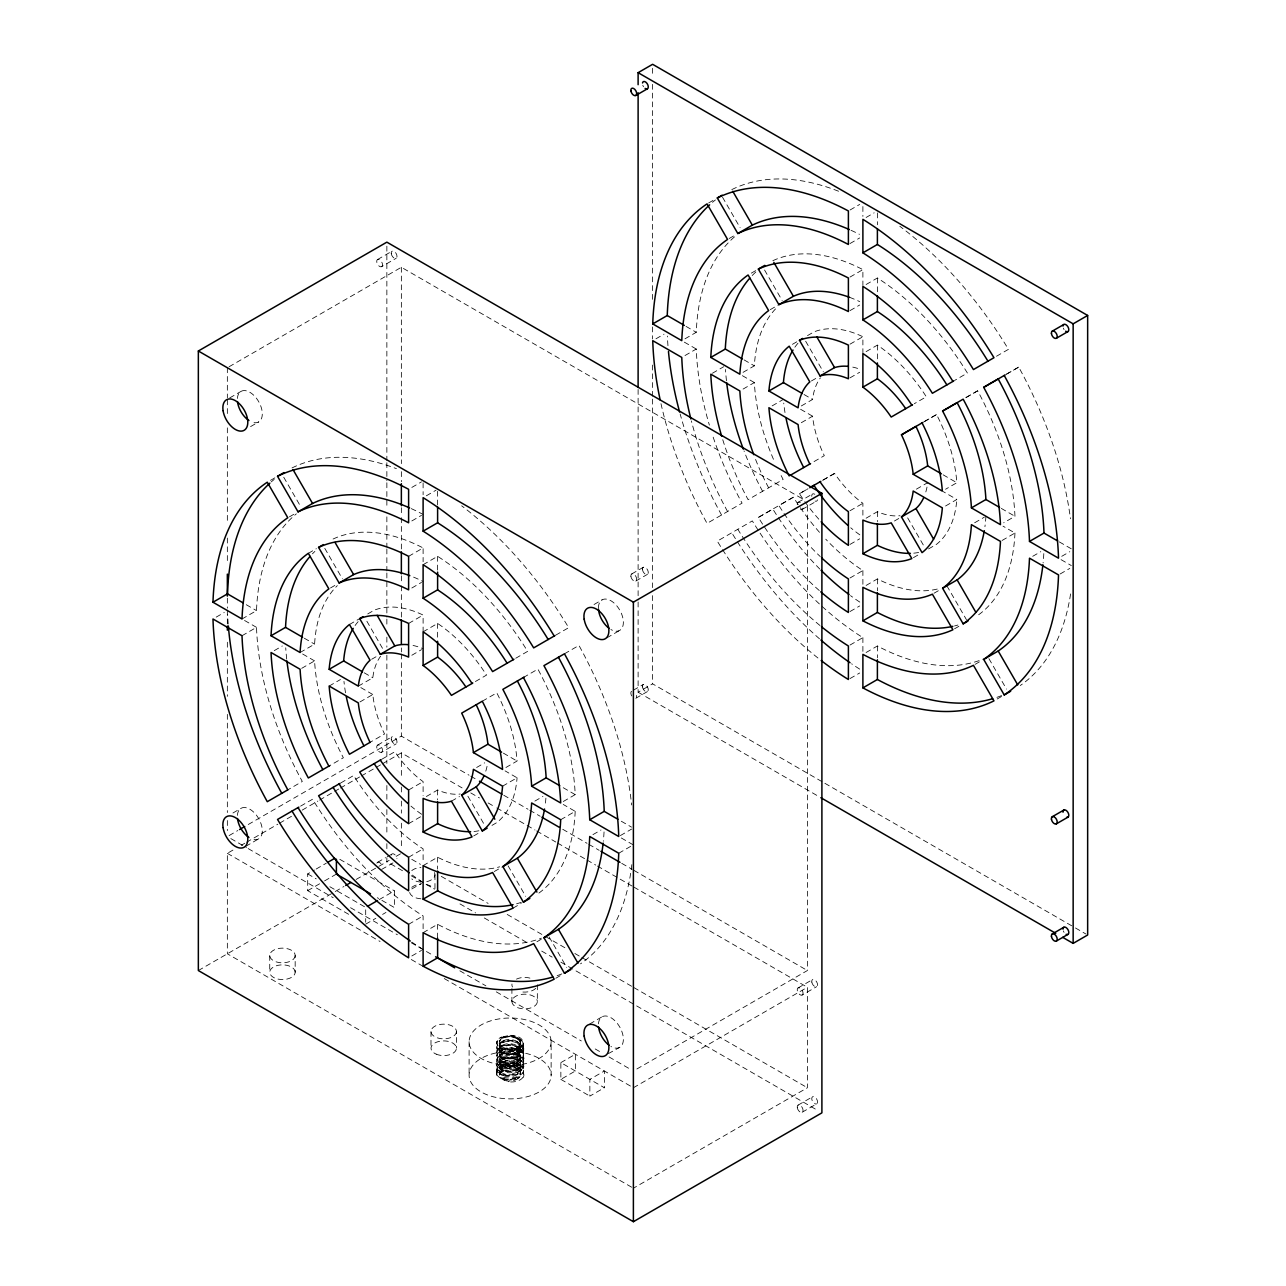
<?xml version="1.0" encoding="UTF-8"?>
<svg xmlns="http://www.w3.org/2000/svg" width="1286" height="1286" viewBox="0 0 1286 1286"><rect width="100%" height="100%" fill="white"/><g stroke="black" fill="none" stroke-linecap="round" stroke-linejoin="round"><path stroke-width="0.75" stroke-dasharray="5 3.75" d="M520.669 1056.899L520.685 1055.163M499.724 1050.694L499.756 1048.444M520.653 1044.296L520.685 1042.576M520.653 1065.644L520.685 1063.924M499.675 1075.176L499.707 1074.228M520.605 1074.389L520.685 1072.669M520.525 1049.215L520.653 1047.479M499.675 1067.316L499.868 1065.065M496.75 1070.225C496.717 1056.288 527.453 1060.227 523.08 1073.858M520.573 1061.802L520.669 1060.082M523.466 1068.73L523.836 1066.014C520.187 1056.031 504.433 1054.874 497.36 1061.915L496.621 1065.531M523.37 1056.24C526.504 1043.171 497.971 1039.972 496.589 1052.607L497.698 1054.809M498.068 1059.455C491.477 1045.55 523.868 1045.422 523.836 1058.667M496.894 1074.855C495.93 1062.477 520.525 1063.409 523.74 1074.035M523.675 1051.16L523.74 1048.363C519.898 1038.075 497.441 1036.902 496.798 1049.038M523.868 1058.619L522.952 1061.288M502.81 1037.947A10.577 5.546 3 0 0 501.974 1038.413A10.577 5.417 0.5 0 0 499.691 1041.531L499.868 1040.503M499.675 1041.531L499.852 1040.663M522.839 1048.733C529.318 1033.606 491.557 1031.34 497.907 1046.547M496.525 1056.144L497.2 1053.893M496.525 1043.219L497.312 1040.969M522.405 1066.319C530.282 1051.401 493.277 1047.624 497.505 1063.072M496.557 1072.62L497.553 1070.402M496.589 1059.696L497.682 1057.478M499.868 1061.882L500.334 1061.046M523.209 1077.33L523.306 1077.186A10.401 6.012 0 0 0 523.097 1072.845C518.129 1067.251 508.243 1067.123 502.762 1070.868A10.513 6.06 0 0 0 502.794 1079.468L504.626 1080.545A11.22 6.478 0 0 0 508.5 1081.687M496.846 1050.308C503.115 1042.19 521.377 1043.316 523.74 1054.343A13.776 8.52 -2.5 0 1 521.907 1058.201M519.624 1045.711L516.425 1048.235M497.103 1066.817L499 1064.776M498.55 1048.315C491.895 1057.848 510.172 1061.014 516.474 1057.51C529.8 1054.198 520.83 1038.493 509.722 1040.937C473.778 1045.405 524.158 1067.702 523.322 1043.509M503.582 1078.665A10.577 5.691 -4.2 0 1 502.826 1078.343C506.764 1082.571 515.991 1076.495 517.615 1078.391M517.326 1074.324L517.615 1074.131A10.577 6.607 -3.5 0 0 518.499 1073.521M517.535 1077.363L517.583 1077.347A10.577 6.671 -3.5 0 0 518.499 1076.703M517.535 1074.18L517.615 1073.071A10.577 6.784 -2.3 0 0 518.065 1072.765M517.422 1056.176L517.615 1057.124A10.577 6.575 -4.2 0 1 516.65 1057.719M519.946 1064.294L515.525 1066.319M589.679 1023.994L602.089 1016.792M377.57 259.531L392.069 251.156M381.508 266.716A4.099 2.363 60 0 0 380.56 260.463A4.099 2.363 60 0 0 376.766 262.071A4.099 2.363 60 0 0 381.508 266.716L396.168 258.261M229.101 366.735L401.361 267.279L803.927 499.691M229.728 397.904L241.012 391.394M250.593 426.598L258.647 421.937M708.65 202.963L715.096 199.25M270.494 480.353L275.333 477.572M729.178 238.521L735.624 234.791M289.414 516.843L295.86 513.114M849.998 210.036L859.659 204.442M751.313 273.146L757.759 269.417M655.973 338.797L664.026 334.151M866.105 217.479L874.158 212.817M411.841 487.426L421.503 481.848M308.335 553.318L316.388 548.672M684.988 338.813L696.273 332.302A246.092 142.087 60 0 1 736.122 235.515M849.998 243.552L859.659 237.958M216.209 617.119L224.262 612.474M426.341 495.801L436.002 490.207M684.988 355.547L696.273 349.036A246.092 142.087 60 0 0 709.374 425.119M770.25 309.653L778.303 304.991M242.009 618.984L256.509 610.625A246.092 142.087 60 0 1 296.343 513.837M411.841 520.943L421.503 515.348M849.998 277.069L862.89 269.626L862.89 285.412M242.009 635.734L256.509 627.359A246.092 142.087 60 0 0 302.306 781.47L287.807 789.845M330.486 587.975L335.308 585.178M712.412 373.245L723.696 366.735M866.105 284.511L877.39 278.001A205.069 118.408 60 0 1 967.41 373.036L954.533 380.479M408.61 556.324L423.11 547.949L423.11 561.757M743.067 372.345L754.352 365.835A164.061 94.714 60 0 1 777.114 307.306M849.998 310.617L859.659 305.023M792.417 344.326L797.256 341.546M807.512 335.614L813.958 331.901A123.038 71.035 60 0 1 862.89 336.739L862.89 352.589M274.256 650.636L282.309 645.99M423.11 564.699L437.61 556.324A205.069 118.408 60 0 1 527.646 651.359L515.67 658.287M743.067 389.079L754.352 382.569A164.061 94.714 60 0 0 774.719 462.14M300.088 652.516L314.588 644.157A164.061 94.714 60 0 1 337.334 585.628M411.841 588.007L421.503 582.413M349.438 624.514L359.099 618.936M367.748 613.936L374.178 610.223A123.038 71.035 60 0 1 423.11 615.062L423.11 630.912M849.998 344.182L862.89 336.739M301.696 668.334L314.588 660.891A164.061 94.714 60 0 0 343.378 757.759L328.862 766.135M811.418 380.961L816.256 378.18M772.147 405.878L783.431 399.367M866.105 351.625L877.39 345.114A123.038 71.035 60 0 1 926.322 396.763L914.298 403.708M408.61 623.437L423.11 615.062M801.307 405.958L812.591 399.448A82.031 47.357 60 0 1 820.42 377.843M849.998 377.859L859.659 372.265M371.654 659.284L378.1 655.571M329.168 686.049L340.436 679.538M423.11 631.812L437.61 623.437A123.038 71.035 60 0 1 486.542 675.086L473.666 682.528M801.307 422.708L812.591 416.198A82.031 47.357 60 0 0 824.31 455.662L811.418 463.105M358.312 686.145L372.811 677.77A82.031 47.357 60 0 1 380.656 656.165M411.841 655.249L421.503 649.655M359.935 701.963L372.811 694.52A82.031 47.357 60 0 0 384.546 733.985L370.046 742.36M996.489 356.254L1008.465 349.342A287.099 165.765 60 0 0 899.83 226.288M631.715 573.958L643.321 567.271M232.959 812.977L241.012 808.331M594.036 604.516L602.089 599.855M635.814 581.063L647.421 574.376M819.262 590.515A205.069 118.408 60 0 1 758.354 517.422L772.854 509.047A205.069 118.408 60 0 0 819.777 569.007M819.504 532.34A164.061 94.714 60 0 1 793.398 497.2L778.898 505.575A164.061 94.714 60 0 0 820.227 556.549M818.812 519.19A123.038 71.035 60 0 1 799.458 493.695L807.512 489.05M823.281 479.935L834.566 473.425A82.031 47.357 60 0 0 862.89 503.308L862.89 517.181M923.686 421.969L936.562 414.526A123.038 71.035 60 0 1 956.832 482.732L945.564 489.243M966.397 397.31L977.665 390.799A205.069 118.408 60 0 1 1014.959 516.297L1003.691 522.807M1005.829 374.547L1018.721 367.105A287.099 165.765 60 0 1 1070.466 518.756M758.354 517.422L793.398 497.2M799.458 493.695L808.042 488.744M822.542 480.369L834.566 473.425M924.538 421.47L936.562 414.526M965.69 397.712L977.665 390.799M1006.745 374.017L1018.721 367.105M555.809 635.107L568.701 627.664A287.099 165.765 60 0 0 461.658 505.816M377.57 745.124L392.069 736.749M798.092 502.328L812.591 493.953M229.101 835.578L237.797 830.547M248.23 824.519L401.361 736.122L469.036 775.185M381.508 752.31A4.099 2.363 60 0 0 380.56 746.057A4.099 2.363 60 0 0 376.766 747.664A4.099 2.363 60 0 0 381.508 752.31L396.168 743.855M802.191 509.433L816.69 501.058M300.586 806.145L312.562 799.233A246.092 142.087 60 0 0 423.11 915.937L423.11 931.707M340.742 782.965L353.618 775.522A164.061 94.714 60 0 0 423.11 848.873L423.11 862.681M381.91 759.19L394.802 751.747A82.031 47.357 60 0 0 423.11 781.631L423.11 795.504M482.298 701.224L496.798 692.849A123.038 71.035 60 0 1 517.068 761.055L504.176 768.498M523.402 677.497L537.902 669.122A205.069 118.408 60 0 1 575.196 794.619L562.303 802.062M564.458 653.786L578.957 645.427A287.099 165.765 60 0 1 631.651 804.972M631.651 1187.203L227.349 953.794L227.349 853.325L234.309 849.307M241.27 845.288L244.758 843.278M246.494 842.282L277.824 824.197M279.56 823.185L291.745 816.16M302.178 810.132L317.835 801.082M319.587 800.085L338.716 789.025M340.469 788.029L359.598 776.969M361.35 775.972L380.479 764.913M382.231 763.916L401.361 752.857L462.092 787.916M245.755 846.317L258.647 838.874M606.831 637.856L619.723 630.413M849.998 510.751L862.89 503.308M866.105 518.194L877.39 511.683A82.031 47.357 60 0 0 900.023 515.702M916.404 489.162L927.688 482.652A82.031 47.357 60 0 1 925.486 493.02M408.61 790.006L423.11 781.631M849.998 544.428L859.659 538.834M894.429 521.007L900.859 517.277M426.341 796.516L437.61 790.006A82.031 47.357 60 0 0 460.243 794.025M476.64 767.485L484.693 762.823M348.635 914.298L307.692 890.668L307.692 873.917L314.443 870.027M316.131 869.047L326.274 863.195M945.564 505.993L956.832 499.482L943.12 491.557M633.371 690.212L643.321 684.473M408.61 823.667L421.503 816.224M638.113 601.993L638.113 692.222L652.613 683.847L823.153 782.306M451.434 801.178L459.488 796.532M635.814 698.282L647.421 691.579M307.692 890.668L322.882 881.891M324.57 880.91L336.402 874.094M849.998 577.993L862.89 570.55A164.061 94.714 60 0 1 825.741 539.172M502.569 786.164L517.068 777.805L505.06 770.861M377.57 862.327L385.623 857.682M387.231 856.749L392.069 853.968M198.349 970.544L333.508 892.516M335.244 891.503L343.941 886.488M356.126 879.447L389.192 860.366M396.152 856.347L401.361 853.325M913.43 557.642L919.876 553.912M928.508 548.929L936.562 544.283A123.038 71.035 60 0 0 956.832 499.482M866.105 585.435L877.39 578.925A164.061 94.714 60 0 0 939.439 588.49M974.643 522.775L984.304 517.197M381.669 869.432L392.937 862.922M408.61 857.248L423.11 848.873M849.998 611.541L859.659 605.963M473.666 835.964L480.096 832.235M491.975 825.387L496.798 822.606A123.038 71.035 60 0 0 517.068 777.805M423.11 865.623L437.61 857.248A164.061 94.714 60 0 0 499.675 866.812M534.863 801.098L542.933 796.452M379.209 899.605L394.4 890.828L394.4 907.578L377.345 897.724M1002.067 540.474L1014.959 533.031L1003 526.135M411.841 888.931L421.503 883.353M933.99 593.248L940.436 589.535M365.69 924.152L375.834 918.3M382.585 914.41L385.961 912.449M849.998 645.058L862.89 637.615A246.092 142.087 60 0 1 752.326 520.91L717.299 541.133A287.099 165.765 60 0 0 819.584 659.3M560.696 819.729L575.196 811.353L563.236 804.457M866.105 652.5L877.39 645.99A246.092 142.087 60 0 0 982.858 659.204M1032.722 556.308L1040.776 551.662M494.226 871.57L502.279 866.925M408.61 924.312L423.11 915.937M849.998 678.574L859.659 672.996M1061.738 556.324L1069.791 551.678M423.11 932.688L437.61 924.312A246.092 142.087 60 0 0 541.358 938.201M592.942 834.63L601.012 829.984M954.533 628.822L960.98 625.109M1060.13 573.99L1069.791 568.412M411.841 955.964L421.503 950.386M620.366 835.578L631.635 829.068M513.146 908.077L521.2 903.431M618.743 853.245L631.635 845.802M975.061 664.38L981.507 660.666M536.905 941.77L541.727 938.989M997.197 699.005L1002.019 696.208M555.809 978.26L562.255 974.531M519.399 1047.543L520.219 1047.077M560.857 1062.622L575.356 1054.247L575.356 1070.997L560.857 1079.372L560.857 1062.622L604.372 1087.731L604.372 1070.997L589.856 1079.372L589.856 1096.106L604.372 1087.731M636.859 1068.987L807.399 970.528L807.399 501.685M798.092 987.921L812.591 979.546M633.387 1087.747L807.399 987.278L807.399 1087.747L633.387 1188.216M802.046 995.091A4.099 2.363 60 0 0 801.098 988.854A4.099 2.363 60 0 0 797.288 990.461A4.099 2.363 60 0 0 802.046 995.091L816.69 986.651M798.092 1105.124L812.591 1096.749M802.191 1112.229L816.69 1103.854A4.099 2.363 60 0 0 815.597 1097.681A4.099 2.363 60 0 0 811.804 1099.289A4.099 2.363 60 0 0 816.546 1103.935M608.294 1053.652L619.723 1047.351M518.596 1060.837L516.731 1061.657M519.415 1077.395L517.728 1078.279M520.959 1046.547L516.506 1048.942L518.483 1047.977M503.035 1040.969L502.826 1041.065A10.577 5.546 3.5 0 0 501.942 1041.58M518.274 1048.235L514.448 1049.617M502.746 1063.426L505.35 1062.541M517.856 1056.947L509.706 1058.748M517.165 1052.993L513.178 1054.134M517.02 1074.308L508.693 1075.771L499.418 1073.296M513.805 1079.517L515.831 1078.986M516.442 1048.604C510.799 1049.842 499.868 1049.247 499.675 1041.676A10.513 6.06 0 0 1 510.172 1035.6A10.577 6.317 5.7 0 1 517.342 1037.738M514.77 1062.284L510.526 1062.959M511.072 1063.602L512.728 1063.345M512.358 1050.019L505.945 1050.051L500.495 1048.411M505.784 1071.286L512.182 1071.302L518.129 1069.582A10.577 6.543 4.1 0 0 517.245 1060.484M509.529 1080.015L511.683 1079.87M509.401 1066.898L511.072 1066.801M509.192 1067.267L513.484 1066.833A13.808 8.118 -4.3 0 0 519.062 1064.712M511.04 1054.424L504.707 1054.102L499.611 1052.157M508.372 1040.937L509.192 1040.921M508.372 1063.008L500.736 1061.288M507.552 1058.716L503.517 1058.073M507.375 1079.967L500.029 1077.925M507.07 1067.187L499.82 1065.049M503.807 1067.139L505.221 1067.557M503.807 1070.9L500.367 1069.614M500.158 1056.722L501.733 1057.478M502.697 1057.092L502.569 1057.028A10.577 5.674 4.5 0 1 502.167 1049.296M502.569 1069.775L502.746 1069.872A10.577 5.723 4.8 0 1 502.054 1062.011M515.815 1046.499L517.149 1047.19A10.577 6.446 -4.8 0 0 518.612 1038.493A10.561 6.655 2.8 0 0 517.695 1037.85M501.733 1060.789L502.746 1061.368M686.033 326.387L696.273 332.302M744.096 359.903L754.352 365.835M804.007 394.497L812.591 399.448M943.12 474.807L956.832 482.732M1001.296 508.404L1014.959 516.297M1059.359 541.92L1071.318 548.817M684.329 342.14L696.273 349.036M742.392 375.673L754.352 382.569M800.583 409.269L812.591 416.198M1061.063 559.651L1071.318 565.567M824.889 783.303L1073.73 926.965M1075.466 927.978L1085.914 934.006M638.113 692.222L819.086 796.693M246.269 604.709L256.509 610.625M304.332 638.226L314.588 644.157M364.243 672.819L372.811 677.77M503.356 753.13L517.068 761.055M563.236 787.707L575.196 794.619M621.299 821.24L631.539 827.139M244.549 620.463L256.509 627.359M302.628 653.995L314.588 660.891M360.819 687.592L372.811 694.52M621.299 837.974L633.259 844.87M470.772 776.181L477.717 780.2M503.742 795.23L528.032 809.248M529.768 810.244L540.184 816.256M562.738 829.277L587.027 843.311M588.763 844.307L599.18 850.319M621.733 863.34L632.149 869.352M633.869 870.349L807.399 970.528M470.772 792.932L479.453 797.947M488.117 802.946L495.062 806.965M496.798 807.962L534.976 830M536.712 830.997L555.793 842.025M557.529 843.021L585.291 859.048M587.027 860.061L595.707 865.06M597.443 866.057L632.149 886.102M633.869 887.099L807.399 987.278M411.777 859.337L420.458 864.353M441.275 876.377L488.117 903.415M507.214 914.442L543.656 935.469M545.377 936.481L566.21 948.505M574.874 953.505L580.082 956.511M581.819 957.507L632.149 986.571M633.869 987.568L807.399 1087.747M402.518 870.735L386.861 861.7L386.861 857.698M411.231 875.766L433.848 888.819M459.954 903.897L475.611 912.931M484.308 917.963L529.559 944.085M541.727 951.11L552.176 957.138M560.873 962.169L818.41 1110.847M339.809 859.321L394.4 890.828M307.692 873.917L316.211 878.852M329.859 886.729L365.69 907.418L365.69 922.287M230.821 838.585L246.446 847.603M248.182 848.599L333.203 897.692M350.548 907.707L397.406 934.761M411.279 942.767L433.832 955.787M459.858 970.817L485.899 985.848M496.3 991.86L581.32 1040.953M595.209 1048.958L602.153 1052.961M609.082 1056.979L631.651 1070M227.349 853.325L380.045 941.481M411.279 959.517L421.695 965.529M444.249 978.55L631.651 1086.75M560.857 1079.372L589.856 1096.106M501.572 1047.929L502.746 1048.604M516.843 1070.354A10.577 6.43 -5.1 0 0 517.615 1069.888L517.293 1068.537A10.577 5.546 3.4 0 0 503.228 1067.991M516.602 1051.209A10.577 6.478 4.5 0 1 517.551 1051.755L517.888 1051.916M517.888 1055.115L517.679 1054.97A10.577 6.526 4.7 0 0 516.618 1054.375M519.335 1040.454L520.38 1042.158A10.577 6.591 4 0 0 517.519 1039.024M722.523 197.224L740.109 227.686M764.559 270.012L782.161 300.506M805.663 341.224L823.329 371.831M907.659 517.888L924.345 546.791M946.882 585.805L966.445 619.691M988.918 658.641L1006.52 689.103M283.74 477.235L300.345 506.009M324.779 548.334L342.397 578.829M366.88 621.234L383.566 650.153M467.895 796.211L484.581 825.114M508.083 865.832L525.701 896.326M549.154 936.964L566.74 967.426M499.852 1068.168L500.286 1068.987A10.577 6.494 -4.7 0 0 517.358 1070.675M522.373 1045.888L523.691 1048.492M522.92 1050.919L523.836 1053.572M499.852 1071.351L499.707 1071.045M520.541 1059.664L520.685 1060.725M499.675 1044.714L499.868 1046.965M520.573 1050.26L520.685 1051.98M520.669 1067.75L520.685 1069.486M499.724 1061.336L499.756 1063.586M877.39 212.929L877.39 224.761M877.39 278.001L877.39 291.809M877.39 345.114L877.39 360.964M877.39 511.683L877.39 521.586M877.39 578.925L877.39 590.772M877.39 645.99L877.39 657.821M862.89 206.532L862.89 216.386M862.89 570.55L862.89 584.358M862.89 637.615L862.89 653.384M652.613 68.303L652.613 76.324M652.613 84.346L652.613 302.901M652.613 326.949L652.613 338.99M652.613 365.047L652.613 397.133M652.613 399.126L652.613 587.606M652.613 595.627L652.613 683.847M638.113 389.465L638.113 599.983M551.131 1041.692A41.007 23.678 0 0 1 489.612 1062.204A41.007 23.678 0 0 1 489.612 1021.197A41.007 23.678 0 0 1 551.131 1041.692L551.131 1075.192A41.007 23.678 0 0 1 489.612 1095.704A41.007 23.678 0 0 1 489.612 1054.681A41.007 23.678 0 0 1 551.131 1075.192M537.339 984.771L537.339 1001.521A12.715 7.346 0 0 1 518.274 1007.87A12.715 7.346 0 0 1 518.274 995.155A12.715 7.346 0 0 1 537.339 1001.521M517.615 1048.62L518.306 1047.994A10.577 6.623 3.6 0 0 517.101 1047.222A10.577 5.594 3.6 0 0 503.196 1046.708M517.615 1051.803L517.615 1052.864M518.242 1064.036A10.577 6.639 -3.2 0 1 517.551 1064.519L517.615 1065.628M511.908 988.484L511.908 1001.521M469.101 1041.692L469.101 1075.192M456.417 1031.485A12.715 7.346 0 0 1 437.353 1037.85A12.715 7.346 0 0 1 437.353 1025.135A12.715 7.346 0 0 1 456.417 1031.485L456.417 1048.235M437.61 491.252L437.61 505.06M437.61 556.324L437.61 570.132M437.61 623.437L437.61 639.287M437.61 790.006L437.61 799.908M437.61 857.248L437.61 869.095M437.61 924.312L437.61 938.121M434.957 874.753L434.957 889.639M430.987 1031.485L430.987 1048.235M423.11 482.877L423.11 494.708M401.361 267.279L401.361 463.619M401.361 471.64L401.361 481.655M401.361 507.713L401.361 515.718M401.361 517.728L401.361 549.781M401.361 575.823L401.361 583.844M401.361 585.853L401.361 617.907M401.361 647.951L401.361 651.97M401.361 653.963L401.361 736.122M401.361 752.857L401.361 778.978M401.361 787.016L401.361 793.044M401.361 801.082L401.361 813.138M401.361 823.185L401.361 849.307M386.861 246.173L386.861 460.693M386.861 462.703L386.861 480.755M386.861 482.748L386.861 508.822M386.861 516.843L386.861 546.92M386.861 548.913L386.861 570.968M386.861 572.977L386.861 617.087M386.861 619.096L386.861 625.109M386.861 637.149L386.861 647.163M386.861 655.185L386.861 763.45M386.861 785.505L386.861 799.538M386.861 809.569L386.861 835.643M386.861 843.648L386.861 849.676M295.169 955.466A12.715 7.346 0 0 1 276.104 961.832A12.715 7.346 0 0 1 276.104 949.116A12.715 7.346 0 0 1 295.169 955.466L295.169 972.216A12.715 7.346 0 0 1 276.104 978.566A12.715 7.346 0 0 1 276.104 965.85A12.715 7.346 0 0 1 295.169 972.216M269.738 955.466L269.738 972.216M227.349 367.732L227.349 397.792M227.349 399.801L227.349 413.819M227.349 427.852L227.349 524.013M227.349 538.046L227.349 564.088M227.349 598.151L227.349 608.165M227.349 610.175L227.349 624.192M227.349 642.228L227.349 696.337M227.349 714.357L227.349 812.543M227.349 820.548L227.349 830.579M631.715 695.919A4.099 2.363 60 0 1 631.715 691.177M636.554 695.421A4.099 2.363 60 0 1 636.554 697.253M1064.069 932.366A4.099 2.363 60 0 1 1063.329 930.871M1064.069 329.57A4.099 2.363 60 0 1 1063.329 328.075M643.547 86.773A4.099 2.363 60 0 1 642.791 85.278M660.988 403.659A287.099 165.765 60 0 0 707.043 523.37L742.07 503.147A246.092 142.087 60 0 1 712.09 433.88M819.986 625.51A246.092 142.087 60 0 1 737.826 529.285M727.571 511.523A246.092 142.087 60 0 1 691.37 420.908M768.642 487.812A164.061 94.714 60 0 1 755.091 458.218M722.748 439.699A205.069 118.408 60 0 0 748.098 499.659L783.142 479.437A164.061 94.714 60 0 1 779.621 472.573M851.043 230.307A246.092 142.087 60 0 1 859.498 234.341M1043.814 553.607A246.092 142.087 60 0 1 1043.091 562.946M1001.585 695.581A287.099 165.765 60 0 1 996.264 697.559M859.675 669.122A287.099 165.765 60 0 1 851.637 663.817M819.504 638.82A287.099 165.765 60 0 1 731.798 532.758M721.542 514.995A287.099 165.765 60 0 1 680.149 413.996M667.964 345.693A287.099 165.765 60 0 1 667.386 336.08M712.492 202.32A287.099 165.765 60 0 1 715.434 199.941M731.798 189.605A287.099 165.765 60 0 1 839.742 191.71M1070.579 593.923A287.099 165.765 60 0 1 1020.28 685.518M957.861 625.028A205.069 118.408 60 0 1 954.533 625.944M859.787 602.089A205.069 118.408 60 0 1 850.512 595.627M762.598 491.3A205.069 118.408 60 0 1 744.031 450.92M726.461 380.752A205.069 118.408 60 0 1 725.497 369.484M752.214 275.509A205.069 118.408 60 0 1 757.213 270.799M772.854 260.704A205.069 118.408 60 0 1 862.89 269.626M1014.959 533.031A205.069 118.408 60 0 1 977.665 615.464M849.58 297.339A164.061 94.714 60 0 1 859.707 301.615M985.912 516.265A164.061 94.714 60 0 1 984.931 526.681M918.654 552.45A123.038 71.035 60 0 1 913.767 553.157M859.82 534.847A123.038 71.035 60 0 1 850.737 527.79M784.99 412.549A123.038 71.035 60 0 1 783.737 403.081M794.861 347.204A123.038 71.035 60 0 1 798.992 342.124M852.795 367.121A82.031 47.357 60 0 1 857.794 368.471M237.396 398.467A17.634 10.175 60 0 1 250.127 392.439A17.634 10.175 60 0 1 262.296 413.529A17.634 10.175 60 0 1 250.722 421.551M598.44 607.94A17.634 10.175 60 0 1 610.898 600.739A17.634 10.175 60 0 1 623.372 622.328A17.634 10.175 60 0 1 610.898 629.529M598.472 1023.865A17.634 10.175 60 0 1 611.493 1018.03A17.634 10.175 60 0 1 623.372 1039.618A17.634 10.175 60 0 1 610.898 1046.466M237.396 815.388A17.634 10.175 60 0 1 250.127 809.376A17.634 10.175 60 0 1 262.296 830.467A17.634 10.175 60 0 1 250.722 838.488M561.821 973.904A287.099 165.765 60 0 1 556.484 975.881M423.11 949.454A287.099 165.765 60 0 1 411.874 942.14M228.201 624.015A287.099 165.765 60 0 1 227.622 614.403M271.282 481.88A287.099 165.765 60 0 1 274.175 479.437M292.035 467.927A287.099 165.765 60 0 1 396.426 468.651M631.828 864.642A287.099 165.765 60 0 1 580.516 963.841M411.279 508.629A246.092 142.087 60 0 1 423.11 514.432M604.05 831.929A246.092 142.087 60 0 1 603.327 841.269M521.344 902.29A205.069 118.408 60 0 1 514.754 904.267M423.11 882.421A205.069 118.408 60 0 1 412.292 875.075M286.698 659.075A205.069 118.408 60 0 1 285.733 647.806M312.45 553.832A205.069 118.408 60 0 1 314.893 551.405M333.09 539.027A205.069 118.408 60 0 1 423.11 547.949M575.196 811.353A205.069 118.408 60 0 1 537.902 893.786M413.594 577.141A164.061 94.714 60 0 1 423.11 581.497M545.907 798.124A164.061 94.714 60 0 1 545.151 805.004M478.89 830.772A123.038 71.035 60 0 1 473.987 831.479M421.583 814.247A123.038 71.035 60 0 1 410.973 806.113M345.548 692.8A123.038 71.035 60 0 1 343.973 681.387M355.097 625.526A123.038 71.035 60 0 1 358.151 621.652M413.031 645.443A82.031 47.357 60 0 1 423.11 648.739M487.04 766.343A82.031 47.357 60 0 1 485.722 771.343M499.627 1072.219A10.577 6.559 -4.6 0 1 514.255 1065.226A10.577 6.559 -4.6 0 1 517.31 1075.964M500.849 1072.026A10.577 5.353 -0.6 0 0 516.859 1073.553A10.561 6.719 -2.8 0 0 517.583 1073.054M517.824 1063.297A10.577 6.671 -3.4 0 1 517.663 1072.54M503.003 1062.091A10.577 6.655 3.6 0 1 518.113 1063.168M505.414 1070.515A10.561 5.642 -3.7 0 1 503.003 1069.727M517.422 1068.73A10.577 5.771 -5.1 0 1 505.478 1070.434M517.663 1068.859A10.577 6.752 -2.5 0 0 520.621 1064.856A10.577 6.768 2.3 0 0 517.695 1059.117M502.617 1058.008A10.577 6.639 3.8 0 1 517.969 1058.78M502.987 1065.499A10.577 5.707 4.7 0 1 501.653 1057.944M512.584 1066.223A10.577 5.53 -2.9 0 1 503.212 1065.322M517.615 1064.567A10.577 6.35 -5.5 0 1 512.728 1066.544M518.065 1055.018A10.577 6.784 -1.9 0 1 518.097 1063.956M518.644 1061.915A10.577 6.639 3.9 0 1 503.276 1062.3A10.577 6.639 3.9 0 1 502.762 1052.559A10.577 6.639 3.9 0 1 518.194 1053.572M516.554 1060.821A10.561 6.382 -5 0 0 517.519 1060.259L517.615 1061.368A10.577 6.478 -4.9 0 0 518.274 1060.87M517.438 1060.194A10.561 6.639 -3.2 0 0 518.74 1059.198A10.577 6.752 -2.3 0 0 518.419 1051.128M517.117 1050.389A10.577 6.35 5.9 0 1 518.29 1051.192M502.537 1049.456A10.577 6.51 4.7 0 1 517.631 1050.099M503.373 1056.706A10.577 5.498 -2.8 0 0 517.245 1056.095A10.577 6.591 3.7 0 1 517.679 1065.676M517.679 1046.386A10.577 6.559 -3.8 0 1 517.245 1055.822A10.577 5.562 3.4 0 0 503.292 1055.276M502.537 1045.213A10.577 6.35 5.8 0 1 517.936 1046.257M502.922 1052.784A10.577 5.658 4.5 0 1 501.958 1045.132M517.374 1051.675A10.577 5.482 -2.9 0 1 503.79 1052.543M517.229 1051.562A10.577 6.462 -4.6 0 0 520.476 1045.341A10.577 6.768 2 0 0 517.647 1042.142A10.577 6.414 5.1 0 0 516.94 1041.66M504.048 1040.406A10.577 6.478 4.8 0 1 517.165 1041.515M503.051 1040.969A10.561 5.385 2.4 0 1 504.192 1040.535M518.724 1048.042A10.577 5.642 4.4 0 1 504.723 1048.749A10.577 5.642 4.4 0 1 500.768 1041.194M510.14 1035.343A11.944 6.896 0 0 1 521.907 1044.971M518.081 1065.869A10.577 6.51 -4.6 0 1 502.553 1066.817M501.942 1066.898A10.577 5.642 -4.2 0 1 502.939 1059.278M503.63 1059.359A10.577 5.594 3.6 0 1 517.438 1060.323M518.081 1069.598A10.577 6.51 -4.4 0 1 517.647 1069.904M518.001 1078.584A10.577 6.526 -4.3 0 1 502.713 1079.517M499.659 1069.036A10.577 5.433 -1.2 0 1 514.255 1063.265A10.577 5.433 -1.2 0 1 516.811 1072.46M518.113 1061.625A10.577 6.543 -4.4 0 1 502.553 1062.557M502.215 1062.702A10.577 5.642 -4.2 0 1 502.521 1055.163M517.953 1048.186A10.577 6.655 3.4 0 1 517.792 1057.237M518.097 1058.442A10.577 6.575 -4.2 0 1 502.665 1059.359A10.577 6.575 -4.2 0 1 503.356 1049.714A10.577 6.575 -4.2 0 1 518.692 1050.132M517.711 1052.028A10.577 6.719 2.6 0 1 518.387 1060.918M517.245 1043.476A10.577 6.655 3.4 0 1 517.808 1052.993M517.953 1053.282A10.577 6.607 -3.9 0 1 502.601 1054.038M501.813 1054.006A10.577 5.626 -3.9 0 1 502.922 1046.499M518.065 1048.846A10.577 6.623 -3.7 0 1 503.019 1049.923M520.283 1042.19A10.577 6.768 0.4 0 1 517.776 1048.717M502.135 1049.987A10.577 5.658 -4.1 0 1 502.762 1042.335M503.164 1042.432A10.577 5.626 3.8 0 1 517.519 1043.267M503.276 1037.931A10.577 5.771 4.9 0 1 516.747 1038.59M517.535 1074.437A10.577 6.382 -5.3 0 1 503.421 1075.594M503.533 1075.514A10.577 5.514 -3.1 0 1 502.778 1075.176M502.151 1075.498A10.577 5.578 -3.6 0 1 503.003 1067.814M517.149 1069.052A10.577 6.526 4.4 0 1 517.92 1078.359M496.91 1075.562A13.535 8.439 1.4 0 1 507.649 1065.74A13.535 8.439 1.4 0 1 523.515 1072.813M522.968 1077.314A12.346 7.121 0 0 1 508.468 1081.783M502.312 1070.627A10.577 5.723 4.5 0 0 500.222 1076.093A10.577 5.385 -0.9 0 0 502.874 1078.311M517.133 1077.395A10.577 5.9 -5.8 0 1 503.71 1078.568M500.913 1078.247A13.776 7.266 -1.1 0 1 497.441 1075.498M496.653 1071.431A13.551 7.411 -3.4 0 1 512.551 1063.184A13.551 7.411 -3.4 0 1 522.663 1072.91A13.551 7.411 -3.4 0 1 502.424 1076.977M501.106 1074.083A13.824 7.298 -1.3 0 1 497.521 1071.367M503.582 1075.08A13.198 7.234 -3.5 0 1 500.977 1074.148M509.786 1075.626A13.776 7.571 -3.6 0 1 503.694 1074.983M501.781 1072.492A13.551 7.861 -4.3 0 1 502.617 1059.728A13.551 7.861 -4.3 0 1 523.145 1063.04A13.551 7.861 -4.3 0 1 509.851 1073.778M510.028 1071.367A13.824 7.62 -3.7 0 1 503.903 1070.788M510.028 1071.238A13.583 7.893 -4.3 0 0 521.007 1067.541A13.824 8.552 -2.4 0 0 523.579 1063.843M514.689 1068.987A13.535 8.472 0.3 0 1 496.75 1061.915A13.535 8.472 0.3 0 1 511.603 1052.543A13.535 8.472 0.3 0 1 523.032 1063.715M523.386 1043.493A13.808 8.648 1 0 0 520.428 1039.844A13.23 8.054 3.4 0 0 517.92 1038.493M517.985 1038.429A13.792 8.311 3.8 0 0 511.924 1036.741A13.23 7.636 4.3 0 0 508.661 1036.645A13.808 7.829 4.2 0 0 502.569 1037.577M522.373 1046.563A13.551 7.314 2.8 0 1 501.733 1048.411A13.551 7.314 2.8 0 1 501.717 1036.966M522.132 1045.325A13.246 8.198 -2.2 0 1 521.232 1046.225M522.148 1045.325A10.561 6.092 0 0 1 517.02 1048.379M535.748 988.339A12.715 7.346 0 0 1 520.766 991.763M512.503 986.989A12.715 7.346 0 0 1 511.973 984.015M516.474 979.128A12.715 7.346 0 0 1 532.774 979.128M420.94 898.801A12.715 7.346 0 0 1 409.607 892.259M411.777 887.34A12.715 7.346 0 0 1 420.94 884.205M426.1 884.511A12.715 7.346 0 0 1 434.363 889.285M434.363 872.535A12.715 7.346 0 0 1 426.1 881.762M420.94 882.067A12.715 7.346 0 0 1 411.777 878.917M411.777 870.606A12.715 7.346 0 0 1 420.94 867.455M817.478 499.852A4.099 2.363 60 0 1 815.051 501.058M811.771 496.332A4.099 2.363 60 0 1 815.051 494.435M803.011 508.018A4.099 2.363 60 0 1 800.551 509.433M797.272 504.691A4.099 2.363 60 0 1 800.551 502.794M391.282 855.174A4.099 2.363 60 0 1 394.111 854.161A4.099 2.363 60 0 1 396.956 858.437M376.894 863.147A4.099 2.363 60 0 1 379.724 862.601A4.099 2.363 60 0 1 382.392 866.555M511.651 1058.41L505.993 1058.346L511.651 1058.41M519.415 1040.245L516.859 1038.509A10.577 6.687 3.2 0 1 517.631 1038.959L519.415 1040.245M642.502 686.901A4.099 2.363 60 0 0 647.196 691.691A4.099 2.363 60 0 0 646.408 685.502A4.099 2.363 60 0 0 642.502 686.901M642.502 569.698A4.099 2.363 60 0 0 647.196 574.472A4.099 2.363 60 0 0 646.408 568.283A4.099 2.363 60 0 0 642.502 569.698M630.896 576.385A4.099 2.363 60 0 0 635.589 581.176A4.099 2.363 60 0 0 634.802 574.987A4.099 2.363 60 0 0 630.896 576.385M503.63 1064.101A13.551 8.359 -2.6 0 0 523.723 1056.047A13.551 8.359 -2.6 0 0 503.18 1049.633A13.551 8.359 -2.6 0 0 503.63 1064.101M436.243 1054.166A12.715 7.346 0 0 0 456.353 1048.99A12.715 7.346 0 0 0 438.526 1041.531A12.715 7.346 0 0 0 436.243 1054.166M811.804 982.086A4.099 2.363 60 0 0 816.546 986.716A4.099 2.363 60 0 0 815.597 980.479A4.099 2.363 60 0 0 811.804 982.086M391.265 253.712A4.099 2.363 60 0 0 396.008 258.341A4.099 2.363 60 0 0 395.059 252.104A4.099 2.363 60 0 0 391.265 253.712M391.265 739.289A4.099 2.363 60 0 0 396.008 743.935A4.099 2.363 60 0 0 395.059 737.682A4.099 2.363 60 0 0 391.265 739.289M797.288 1107.664A4.099 2.363 60 0 0 802.046 1112.31A4.099 2.363 60 0 0 801.098 1106.056A4.099 2.363 60 0 0 797.288 1107.664"/><path stroke-width="1.5" d="M638.113 84.699L638.113 72.675L652.613 64.3L1087.651 315.456L1087.651 935.002L1073.151 943.377L1062.702 937.349M635.814 95.485L647.421 88.782M198.349 350.998L386.861 242.154L821.899 493.326L821.899 1112.856L633.387 1221.7L198.349 970.544L198.349 350.998L633.387 602.153L821.899 493.326M717.299 197.98A287.099 165.765 60 0 1 848.39 210.968L848.39 244.469A246.092 142.087 60 0 0 737.826 233.522L717.299 197.98L722.137 195.183M277.535 476.302A287.099 165.765 60 0 1 408.61 489.291L408.61 522.791A246.092 142.087 60 0 0 298.047 511.844L277.535 476.302L283.981 472.573M737.826 233.522L752.326 225.146A246.092 142.087 60 0 1 849.355 229.551M298.047 511.844L312.562 503.469A246.092 142.087 60 0 1 409.591 507.874M652.741 323.911A287.099 165.765 60 0 1 707.043 203.895L727.571 239.437A246.092 142.087 60 0 0 681.773 340.677L652.741 323.911L667.257 315.536A287.099 165.765 60 0 1 709.631 204.844M758.354 269.079A205.069 118.408 60 0 1 848.39 278.001L848.39 311.534A164.061 94.714 60 0 0 778.898 304.653L758.354 269.079L764.8 265.366M212.978 602.234A287.099 165.765 60 0 1 267.279 482.218L287.807 517.76A246.092 142.087 60 0 0 242.009 618.984L212.978 602.234L227.477 593.859A287.099 165.765 60 0 1 269.867 483.15M318.59 547.402A205.069 118.408 60 0 1 408.61 556.324L408.61 589.856A164.061 94.714 60 0 0 339.118 582.976L318.59 547.402L323.413 544.605M862.89 252.844L862.89 219.327A287.099 165.765 60 0 1 993.965 357.717L973.438 369.564A246.092 142.087 60 0 0 862.89 252.844L877.39 244.469L877.39 228.699M778.898 304.653L793.398 296.278A164.061 94.714 60 0 1 849.58 297.339M710.804 357.428A205.069 118.408 60 0 1 748.098 274.995L768.642 310.585A164.061 94.714 60 0 0 739.852 374.194L710.804 357.428L725.304 349.053A205.069 118.408 60 0 1 749.851 278.081M555.022 635.557L533.674 647.887A246.092 142.087 60 0 0 423.11 531.166L437.61 522.791L437.61 507.022M339.118 582.976L353.618 574.601A164.061 94.714 60 0 1 409.816 575.662M271.041 635.75A205.069 118.408 60 0 1 308.335 553.318L328.862 588.892A164.061 94.714 60 0 0 300.088 652.516L271.041 635.75L285.54 627.375A205.069 118.408 60 0 1 310.087 556.404M799.458 340.276A123.038 71.035 60 0 1 848.39 345.114L848.39 378.775A82.031 47.357 60 0 0 820.066 375.978L799.458 340.276L802.673 338.411M953.73 380.945L932.382 393.275A164.061 94.714 60 0 0 862.89 319.909L877.39 311.534L877.39 295.764M359.678 618.598A123.038 71.035 60 0 1 408.61 623.437L408.61 657.098A82.031 47.357 60 0 0 380.302 654.301L359.678 618.598L362.909 616.733M768.932 390.992A123.038 71.035 60 0 1 789.202 346.191L809.81 381.894A82.031 47.357 60 0 0 798.092 407.823L768.932 390.992L783.431 382.617A123.038 71.035 60 0 1 792.996 350.033M513.95 659.268L492.602 671.597A164.061 94.714 60 0 0 423.11 598.231L437.61 589.856L437.61 572.109M820.066 375.978L834.566 367.603A82.031 47.357 60 0 1 847.94 366.349M329.168 669.315A123.038 71.035 60 0 1 349.438 624.514L370.046 660.216A82.031 47.357 60 0 0 358.312 686.145L329.168 669.315L343.667 660.94A123.038 71.035 60 0 1 353.232 628.356M380.302 654.301L394.802 645.926A82.031 47.357 60 0 1 408.176 644.672M912.578 404.704L891.198 417.05A82.031 47.357 60 0 0 862.89 387.15L877.39 378.775L877.39 362.941M472.798 683.027L451.434 695.372A82.031 47.357 60 0 0 423.11 665.473L437.61 657.098L437.61 641.264M790.81 475L810.566 463.603M1052.253 331.161L1063.843 324.474M638.113 72.675L1073.151 323.831L1087.651 315.456M1056.353 338.266L1067.943 331.579M810.727 487.185L813.958 485.32A123.038 71.035 60 0 0 847.747 525.218M922.062 422.901A123.038 71.035 60 0 1 942.333 491.107L913.189 474.277A82.031 47.357 60 0 0 901.454 434.813L915.953 426.438A82.031 47.357 60 0 1 927.688 465.902L941.4 473.827M942.622 411.038L963.166 399.174A205.069 118.408 60 0 1 1000.46 524.656L971.412 507.89A164.061 94.714 60 0 0 942.622 411.038L957.138 402.663A164.061 94.714 60 0 1 985.912 499.515L999.592 507.407M1004.221 375.464A287.099 165.765 60 0 1 1058.523 558.188L1029.491 541.422A246.092 142.087 60 0 0 983.694 387.327L998.193 378.952A246.092 142.087 60 0 1 1043.991 533.047L1057.655 540.94M809.762 487.748L820.822 481.35M901.454 434.813L922.834 422.467M983.694 387.327L1005.041 374.998M329.682 765.668L308.335 777.982A205.069 118.408 60 0 1 271.041 652.5L300.088 669.267A164.061 94.714 60 0 0 328.862 766.135M239.534 829.55L244.758 826.528M298.866 807.126L277.535 819.455A287.099 165.765 60 0 0 408.61 957.829L408.61 924.312A246.092 142.087 60 0 1 298.047 807.608M339.938 783.431L318.59 795.745A205.069 118.408 60 0 0 408.61 890.796L408.61 857.248A164.061 94.714 60 0 1 339.118 783.897M381.058 759.672L359.678 772.018A123.038 71.035 60 0 0 408.61 823.667L408.61 790.006A82.031 47.357 60 0 1 380.302 760.122M524.206 677.031L502.858 689.36A164.061 94.714 60 0 1 531.648 786.212L560.696 802.978A205.069 118.408 60 0 0 523.402 677.497M913.189 474.277L927.688 465.902M473.409 752.599L502.569 769.43A123.038 71.035 60 0 0 482.298 701.224L461.69 713.119A82.031 47.357 60 0 1 473.409 752.599L487.908 744.224L501.636 752.149M901.454 516.94A82.031 47.357 60 0 0 913.189 491.011L942.333 507.857A123.038 71.035 60 0 1 922.062 552.642L901.454 516.94L915.953 508.565A82.031 47.357 60 0 0 923.718 497.618M327.962 862.215L334.714 858.325M862.89 553.719A123.038 71.035 60 0 0 911.822 558.574L891.198 522.855A82.031 47.357 60 0 1 862.89 520.058L862.89 553.719L877.39 545.344A123.038 71.035 60 0 0 910.392 553.35M487.137 828.184L482.298 830.965L461.69 795.262L476.19 786.887A82.031 47.357 60 0 0 483.954 775.94M971.412 507.89L985.912 499.515M423.11 832.042A123.038 71.035 60 0 0 472.042 836.897L451.434 801.178A82.031 47.357 60 0 1 423.11 798.381L423.11 832.042L437.61 823.667A123.038 71.035 60 0 0 470.628 831.672M345.677 885.475L350.901 882.469M531.648 786.212L546.148 777.837L559.812 785.73M367.378 906.437L377.521 900.586M862.89 620.833A205.069 118.408 60 0 0 952.91 629.754L932.382 594.18A164.061 94.714 60 0 1 862.89 587.3L862.89 620.833L877.39 612.474A205.069 118.408 60 0 0 952.83 626.346M968.004 621.042L963.166 623.839L942.622 588.265L957.138 579.89A164.061 94.714 60 0 0 984.304 530.7M1029.491 541.422L1043.991 533.047M423.11 899.155A205.069 118.408 60 0 0 513.146 908.077L492.602 872.503A164.061 94.714 60 0 1 423.11 865.623L423.11 899.155L437.61 890.796A205.069 118.408 60 0 0 513.066 904.653M529.848 898.432L523.402 902.161L502.858 866.587L517.358 858.212A164.061 94.714 60 0 0 544.541 809.023M589.727 819.745L618.743 836.511A287.099 165.765 60 0 0 564.458 653.786L543.93 665.634A246.092 142.087 60 0 1 589.727 819.745L604.227 811.37L617.891 819.262M862.89 687.881A287.099 165.765 60 0 0 993.965 700.854L973.438 665.312A246.092 142.087 60 0 1 862.89 654.365L862.89 687.881L877.39 679.506A287.099 165.765 60 0 0 992.615 698.716M423.11 966.204A287.099 165.765 60 0 0 554.202 979.176L533.674 943.635A246.092 142.087 60 0 1 423.11 932.688L423.11 966.204L437.61 957.829A287.099 165.765 60 0 0 552.851 977.038M1010.667 691.225L1004.221 694.938L983.694 659.396L998.193 651.021A246.092 142.087 60 0 0 1042.898 564.779M570.904 969.548L564.458 973.261L543.93 937.719L558.429 929.344A246.092 142.087 60 0 0 603.134 843.102M1052.253 816.755L1063.843 810.051M1056.353 823.86L1067.943 817.157M1052.253 933.974L1063.843 927.27M1056.353 941.063L1067.943 934.375M667.257 315.536L684.329 325.39M725.304 349.053L742.392 358.923M783.431 382.617L802.287 393.516M820.838 797.706L1055.742 933.331M227.477 593.859L242.845 602.732M285.54 627.375L302.628 637.245M343.667 660.94L362.523 671.839M479.453 781.197L502.006 794.218M541.92 817.269L559.265 827.284M600.916 851.316L619.997 862.343M370.513 893.786L336.402 874.094L336.402 859.209M435.568 956.8L454.665 967.811M732.779 191.292L752.326 225.146M773.834 262.408L793.398 296.278M816.899 336.996L834.566 367.603M915.953 508.565L933.62 539.172M957.138 579.89L975.72 612.072M998.193 651.021L1017.74 684.875M293.015 469.615L312.562 503.469M335.035 542.419L353.618 574.601M377.136 615.319L394.802 645.926M476.19 786.887L494.837 819.198M517.358 858.212L536.921 892.098M558.429 929.344L577.977 963.198M1073.151 323.831L1073.151 943.377M877.39 523.563L877.39 545.344M877.39 592.733L877.39 612.474M877.39 659.798L877.39 679.506M862.89 319.909L862.89 286.376A205.069 118.408 60 0 1 952.91 381.412M862.89 387.15L862.89 353.489A123.038 71.035 60 0 1 911.822 405.138M638.113 92.721L638.113 387.456M633.387 602.153L633.387 1221.7M437.61 801.885L437.61 823.667M437.61 871.056L437.61 890.796M437.61 938.121L437.61 957.829M423.11 531.166L423.11 497.65A287.099 165.765 60 0 1 554.202 636.04M423.11 598.231L423.11 564.699A205.069 118.408 60 0 1 513.146 659.734M423.11 665.473L423.11 631.812A123.038 71.035 60 0 1 472.042 683.461M401.361 483.665L401.361 505.703M401.361 551.79L401.361 573.829M401.361 619.9L401.361 643.948M227.349 574.103L227.349 596.141M227.349 626.202L227.349 630.204M1062.992 929.151A4.099 2.363 60 0 1 1065.805 927.415A4.099 2.363 60 0 1 1068.795 932.286A4.099 2.363 60 0 1 1066.158 934.311M1063.008 812.238A4.099 2.363 60 0 1 1065.451 810.051A4.099 2.363 60 0 1 1068.73 814.52A4.099 2.363 60 0 1 1066.689 817.285M1063.008 326.049A4.099 2.363 60 0 1 1066.158 324.844A4.099 2.363 60 0 1 1068.779 329.988A4.099 2.363 60 0 1 1065.644 331.209M642.518 82.979A4.099 2.363 60 0 1 645.813 82.175A4.099 2.363 60 0 1 648.24 87.303A4.099 2.363 60 0 1 645.106 88.412M821.449 626.7A246.092 142.087 60 0 0 848.39 645.99L848.39 679.506A287.099 165.765 60 0 1 821.175 660.538M690.887 418.979A246.092 142.087 60 0 1 681.773 357.412L652.741 340.661A287.099 165.765 60 0 0 660.168 399.946M983.694 659.396A246.092 142.087 60 0 0 1029.491 558.172L1058.523 574.922A287.099 165.765 60 0 1 1004.221 694.938M821.529 557.77A164.061 94.714 60 0 0 848.39 578.925L848.39 612.474A205.069 118.408 60 0 1 820.773 591.833M753.757 454.681A164.061 94.714 60 0 1 739.852 390.944L710.804 374.178A205.069 118.408 60 0 0 721.655 436.147M942.622 588.265A164.061 94.714 60 0 0 971.412 524.64L1000.46 541.406A205.069 118.408 60 0 1 963.166 623.839M820.066 481.8A82.031 47.357 60 0 0 848.39 511.683L848.39 545.344A123.038 71.035 60 0 1 821.159 521.762M809.81 464.037A82.031 47.357 60 0 1 798.092 424.573L768.932 407.726A123.038 71.035 60 0 0 789.202 475.933M877.39 244.469A246.092 142.087 60 0 1 987.953 361.189M877.39 311.534A164.061 94.714 60 0 1 946.882 384.9M877.39 378.775A82.031 47.357 60 0 1 905.698 408.675M850.03 662.708A287.099 165.765 60 0 1 820.918 640.058M679.635 412.115A287.099 165.765 60 0 1 668.463 351.528M848.985 594.486A205.069 118.408 60 0 1 821.079 570.293M743.356 449.152A205.069 118.408 60 0 1 726.67 382.649M803.702 467.557A123.038 71.035 60 0 1 786.051 418.352M248.937 420.522A17.634 10.175 60 0 1 237.492 401.586M609.13 628.356A17.634 10.175 60 0 1 598.472 608.985M609.13 1045.293A17.634 10.175 60 0 1 598.569 1027M248.937 837.459A17.634 10.175 60 0 1 237.492 818.523M437.61 522.791A246.092 142.087 60 0 1 548.174 639.512M558.429 657.275A246.092 142.087 60 0 1 604.227 811.37M543.93 937.719A246.092 142.087 60 0 0 589.727 836.495L618.743 853.245A287.099 165.765 60 0 1 564.458 973.261M437.61 589.856A164.061 94.714 60 0 1 507.102 663.222M517.358 680.985A164.061 94.714 60 0 1 546.148 777.837M523.402 902.161A205.069 118.408 60 0 0 560.696 819.729L531.648 802.962A164.061 94.714 60 0 1 502.858 866.587M437.61 657.098A82.031 47.357 60 0 1 465.934 686.997M476.19 704.76A82.031 47.357 60 0 1 487.908 744.224M482.298 830.965A123.038 71.035 60 0 0 502.569 786.164L473.409 769.333A82.031 47.357 60 0 1 461.69 795.262M410.266 941.03A287.099 165.765 60 0 1 292.035 811.08M281.779 793.317A287.099 165.765 60 0 1 228.345 625.944M409.221 872.808A205.069 118.408 60 0 1 333.09 787.37M322.834 769.623A205.069 118.408 60 0 1 286.907 660.972M407.983 803.541A123.038 71.035 60 0 1 374.178 763.643M363.938 745.88A123.038 71.035 60 0 1 346.288 696.674M287.807 789.845L267.279 801.692A287.099 165.765 60 0 1 212.978 618.984L242.009 635.734A246.092 142.087 60 0 0 287.807 789.845M370.046 742.36L349.438 754.255A123.038 71.035 60 0 1 329.168 686.049L358.312 702.895A82.031 47.357 60 0 0 370.046 742.36M1051.434 936.385A4.099 2.363 60 0 0 1056.128 941.175A4.099 2.363 60 0 0 1055.34 934.986A4.099 2.363 60 0 0 1051.434 936.385M1051.434 819.182A4.099 2.363 60 0 0 1056.128 823.956A4.099 2.363 60 0 0 1055.34 817.783A4.099 2.363 60 0 0 1051.434 819.182M1051.434 333.588A4.099 2.363 60 0 0 1056.128 338.379A4.099 2.363 60 0 0 1055.34 332.19A4.099 2.363 60 0 0 1051.434 333.588M630.896 90.808A4.099 2.363 60 0 0 635.589 95.582A4.099 2.363 60 0 0 634.802 89.393A4.099 2.363 60 0 0 630.896 90.808M223.089 410.7A17.634 10.175 60 0 0 243.488 430.633A17.634 10.175 60 0 0 239.405 403.788A17.634 10.175 60 0 0 223.089 410.7M584.165 619.161A17.634 10.175 60 0 0 604.565 639.11A17.634 10.175 60 0 0 600.482 612.249A17.634 10.175 60 0 0 584.165 619.161M584.165 1036.098A17.634 10.175 60 0 0 604.565 1056.047A17.634 10.175 60 0 0 600.482 1029.186A17.634 10.175 60 0 0 584.165 1036.098M223.089 827.637A17.634 10.175 60 0 0 243.488 847.57A17.634 10.175 60 0 0 239.405 820.725A17.634 10.175 60 0 0 223.089 827.637"/></g></svg>
